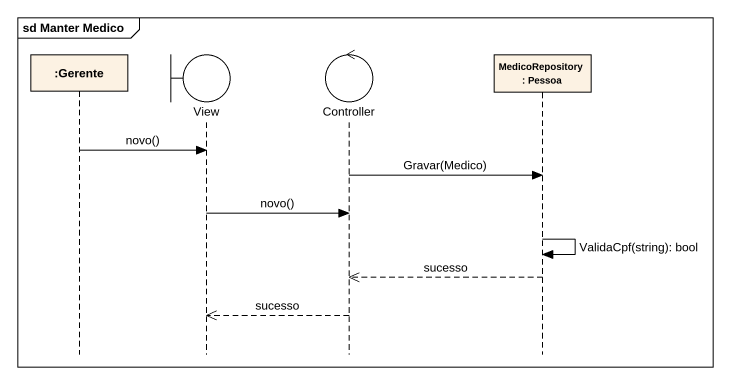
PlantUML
@startuml
mainframe sd Manter Medico
hide footbox
participant ":Gerente" as Gerente
boundary View
control Controller
participant "MedicoRepository : Pessoa" as MedicoRepository

Gerente -> View : novo()
Controller -> MedicoRepository : Gravar(Medico)
View -> Controller : novo()
MedicoRepository -> MedicoRepository : ValidaCpf(string): bool
MedicoRepository -->> Controller : sucesso
Controller -->> View : sucesso
@enduml
